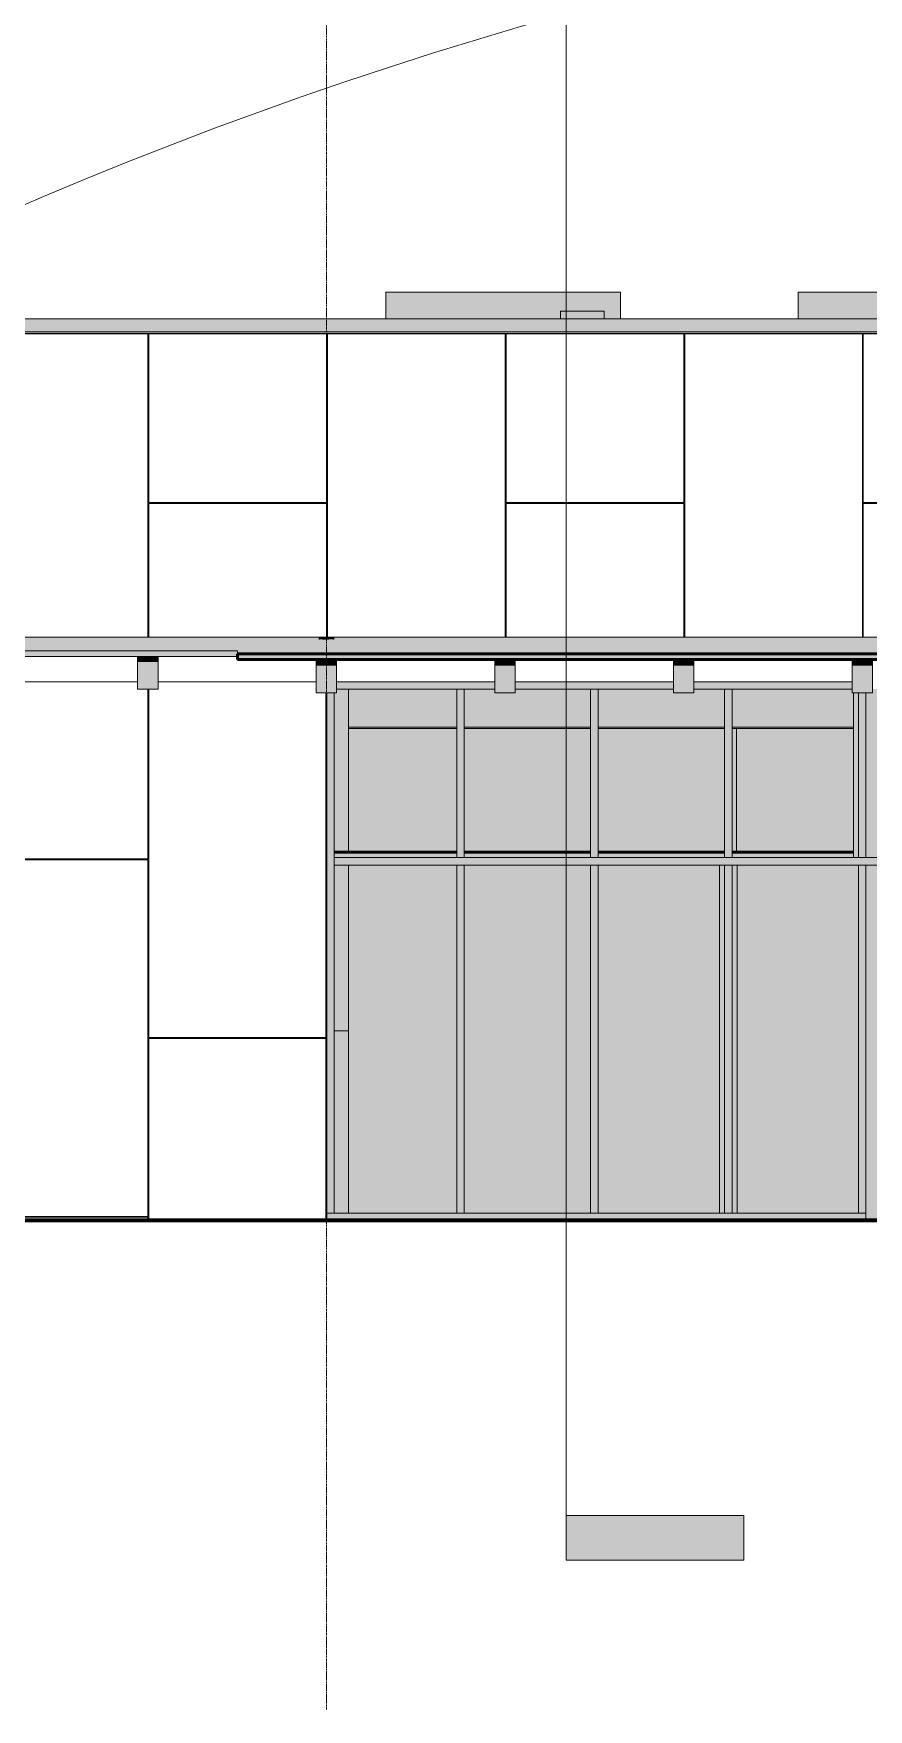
# Model space of a CAD drawing. Header units: inches. Extents: x 20478 to 36684, y -248 to 750.
# Drawn here: x 22463.9 to 22689.5, y -132 to 320.5 of the extents above; entities that cross this region are included whole.
import ezdxf

# ---------------------------------------------------------------- set-up
doc = ezdxf.new("R2010")
doc.units = ezdxf.units.IN
doc.header["$MEASUREMENT"] = 0
doc.linetypes.add('Grid Line 1_2_', pattern=[0.875, 0.5, -0.125, 0.125, -0.125])
for name, color, linetype, lineweight in [('A-DOOR', 31, 'Continuous', 13), ('A-GLAZ-CWMG', 51, 'Continuous', 9), ('A-ROOF', 132, 'Continuous', 13), ('A-WALL', 113, 'Continuous', 13), ('A-WALL-PATT', 111, 'Continuous', 13), ('C-TOPO', 7, 'Continuous', 9), ('G-ANNO-SYMB', 111, 'Continuous', 9), ('G-ANNO-TEXT', 231, 'Continuous', 9), ('I-WALL', 2, 'Continuous', 13), ('L-SITE-WALL', 31, 'Continuous', 13), ('M-EQPM', 50, 'Continuous', 9), ('S-BEAM', 12, 'Continuous', 9), ('S-COLS', 52, 'Continuous', 9), ('S-GRID', 1, 'Continuous', 9)]:
    doc.layers.add(name, color=color, linetype=linetype, lineweight=lineweight)

# ---------------------------------------------------------------- blocks, each defined once
blk = doc.blocks.new('Girt_C - 8_D-1111111-Elevation - West')
at = {"layer": 'S-BEAM'}
h = blk.add_hatch(color=256, dxfattribs=at)
h.paths.add_polyline_path([(22104.34, 99.25), (22294.74, 99.25), (22294.74, 99.73), (21812.22, 99.73), (21812.16, 99.54), (21811.9, 99.33), (21811.81, 99.25), (22026.88, 99.25)], flags=0)
h.paths.add_polyline_path([(22779.3, 99.25), (22779.3, 99.73), (22761.18, 99.73), (22761.18, 99.25), (22762.8, 99.25)], flags=0)
h.paths.add_polyline_path([(21143.93, 99.25), (21143.93, 99.73), (21143.68, 99.73), (21143.68, 99.25)], flags=0)
h.paths.add_polyline_path([(21145.93, 99.25), (21180.12, 99.25), (21180.12, 99.73), (21145.93, 99.73)], flags=0)
h.paths.add_polyline_path([(22759.18, 99.25), (22759.18, 99.73), (22724.99, 99.73), (22724.99, 99.25)], flags=0)
h.paths.add_polyline_path([(21733, 99.25), (21766.07, 99.25), (21766.07, 99.73), (21733, 99.73)], flags=0)
h.paths.add_polyline_path([(22722.99, 99.25), (22722.99, 99.73), (22690.18, 99.73), (22690.18, 99.25)], flags=0)
h.paths.add_polyline_path([(21768.07, 99.25), (21802.25, 99.25), (21802.25, 99.73), (21768.07, 99.73)], flags=0)
h.paths.add_polyline_path([(22685.43, 99.25), (22685.43, 99.73), (22652.62, 99.73), (22652.62, 99.25)], flags=0)
h.paths.add_polyline_path([(22650.62, 99.25), (22650.62, 99.73), (22616.43, 99.73), (22616.43, 99.25), (22646.6, 99.25)], flags=0)
h.paths.add_polyline_path([(21804.37, 99.25), (21804.35, 99.54), (21804.25, 99.73), (21804.25, 99.25)], flags=0)
h.paths.add_polyline_path([(22614.43, 99.25), (22614.43, 99.73), (22580.24, 99.73), (22580.24, 99.25)], flags=0)
h.paths.add_polyline_path([(22578.24, 99.25), (22578.24, 99.73), (22545.18, 99.73), (22545.18, 99.25), (22569.14, 99.25)], flags=0)
h.paths.add_polyline_path([(22543.18, 99.25), (22543.18, 99.73), (22542.93, 99.73), (22542.93, 99.25)], flags=0)
h.paths.add_polyline_path([(22334.55, 99.25), (22334.55, 99.73), (22300.37, 99.73), (22300.37, 99.25)], flags=0)
h = blk.add_hatch(color=256, dxfattribs=at)
h.paths.add_polyline_path([(21143.93, 96.88), (21143.93, 99.25), (21143.68, 99.25), (21143.68, 96.88)], flags=0)
h.paths.add_polyline_path([(22181.81, 96.88), (22294.74, 96.88), (22294.74, 99.25), (21807.99, 99.25), (21807.99, 96.88), (22104.34, 96.88)], flags=0)
h.paths.add_polyline_path([(22543.18, 96.88), (22543.18, 99.25), (22542.93, 99.25), (22542.93, 96.88)], flags=0)
h.paths.add_polyline_path([(21804.37, 96.88), (21804.37, 99.25), (21804.25, 99.25), (21804.25, 96.88)], flags=0)
h.paths.add_polyline_path([(22685.43, 98), (22685.43, 99.25), (22652.62, 99.25), (22652.62, 98), (22653.99, 98)], flags=0)
h.paths.add_polyline_path([(22646.6, 98), (22650.62, 98), (22650.62, 99.25), (22616.43, 99.25), (22616.43, 98)], flags=0)
h.paths.add_polyline_path([(21766.07, 98), (21766.07, 99.25), (21733, 99.25), (21733, 98)], flags=0)
h.paths.add_polyline_path([(22614.43, 98), (22614.43, 99.25), (22580.24, 99.25), (22580.24, 98)], flags=0)
h.paths.add_polyline_path([(21794.48, 98), (21802.25, 98), (21802.25, 99.25), (21768.07, 99.25), (21768.07, 98)], flags=0)
h.paths.add_polyline_path([(22569.14, 98), (22578.24, 98), (22578.24, 99.25), (22545.18, 99.25), (22545.18, 98), (22549.77, 98)], flags=0)
h.paths.add_polyline_path([(21174.76, 98), (21180.12, 98), (21180.12, 99.25), (21145.93, 99.25), (21145.93, 98), (21155.39, 98)], flags=0)
h.paths.add_polyline_path([(22690.18, 98), (22722.99, 98), (22722.99, 99.25), (22690.18, 99.25)], flags=0)
h.paths.add_polyline_path([(22759.18, 98), (22759.18, 99.25), (22724.99, 99.25), (22724.99, 98)], flags=0)
h.paths.add_polyline_path([(22300.37, 98), (22334.55, 98), (22334.55, 99.25), (22300.37, 99.25)], flags=0)
h.paths.add_polyline_path([(22761.18, 98), (22779.3, 98), (22779.3, 99.25), (22761.18, 99.25)], flags=0)
h = blk.add_hatch(color=256, dxfattribs=at)
h.paths.add_polyline_path([(21833.21, 96.7), (22294.74, 96.75), (22294.74, 96.88), (21811.56, 96.88), (21811.76, 96.75), (21812, 96.7), (21813.85, 96.7)], flags=0)
h.paths.add_polyline_path([(22543.18, 96.7), (22543.18, 96.88), (22542.93, 96.87), (22542.93, 96.7)], flags=0)
h.paths.add_polyline_path([(21143.68, 96.7), (21143.93, 96.75), (21143.93, 96.88), (21143.68, 96.88), (21143.68, 96.7)], flags=0)
h.paths.add_polyline_path([(21804.25, 96.7), (21804.37, 96.75), (21804.37, 96.88), (21804.25, 96.88), (21804.25, 96.72)], flags=0)
for p, q in [((22542.93, 99.73), (22543.18, 99.73)), ((22545.18, 99.73), (22578.24, 99.73)), ((22580.24, 99.73), (22614.43, 99.73)), ((22616.43, 99.73), (22650.62, 99.73)), ((22652.62, 99.73), (22685.43, 99.73)), ((22543.18, 99.25), (22542.93, 99.25)), ((22542.93, 96.7), (22543.18, 96.7)), ((22578.24, 99.25), (22545.18, 99.25)), ((22614.43, 99.25), (22580.24, 99.25)), ((22650.62, 99.25), (22616.43, 99.25)), ((22685.43, 99.25), (22652.62, 99.25))]:
    blk.add_line(p, q, dxfattribs=at)
blk = doc.blocks.new('W-Wide Flange-Column - B3_D-1169468-Elevation - West')
at = {"layer": 'S-COLS'}
h = blk.add_hatch(color=256, dxfattribs=at)
h.paths.add_polyline_path([(22542.93, 0), (22543.18, 0), (22543.18, 96.7), (22542.93, 96.7), (22542.93, 2)], flags=0)
h.paths.add_polyline_path([(22545.18, 2), (22549.05, 2), (22549.05, 96), (22545.18, 96), (22545.18, 76.5)], flags=0)
h.paths.add_polyline_path([(22542.93, 99.73), (22543.18, 99.73), (22543.18, 142.48), (22542.93, 142.48), (22542.93, 105.79)], flags=0)
h.paths.add_polyline_path([(22549.05, 99.73), (22549.05, 143.5), (22545.8, 143.5), (22545.8, 142.48), (22545.18, 142.48), (22545.18, 99.73)], flags=0)
for p, q in [((22549.05, 143.5), (22549.05, 99.73)), ((22549.05, 96), (22549.05, 2))]:
    blk.add_line(p, q, dxfattribs=at)
blk = doc.blocks.new('HSS-Round Hollow Structural Section-Column - HSS4X0_220-947151-Elevation - West')
at = {"layer": 'S-COLS'}
for points in [[(22543.05, 156.88), (22543.05, 157.5), (22541.1, 157.5), (22541.1, 156.95), (22542.23, 156.89), (22542.68, 156.89)], [(22543.05, 156.88), (22545, 156.95), (22544.98, 157.5), (22543.05, 157.5)]]:
    blk.add_hatch(color=256, dxfattribs=at).paths.add_polyline_path(points, flags=0)
for p, q in [((22541.05, 157.5), (22541.05, 156.91)), ((22545.05, 156.91), (22545.05, 157.5))]:
    blk.add_line(p, q, dxfattribs=at)
blk = doc.blocks.new('Carrier_48TC_Standard_Efficiency_Gas_Heat_Electric_Cooling_Packaged_Rooftop_Unit_3_to_15_nominal_tons - 15 ton 48TC__16-873539-Elevation - West')
at = {"layer": 'M-EQPM'}
for points in [[(22622.49, 243.5), (22622.49, 250.7), (22559.12, 250.7), (22559.12, 243.5), (22606.24, 243.5), (22606.24, 245.58), (22618.12, 245.58), (22618.12, 243.5)], [(22618.12, 243.5), (22618.12, 245.58), (22606.24, 245.58), (22606.24, 243.5)]]:
    blk.add_hatch(color=256, dxfattribs=at).paths.add_polyline_path(points, flags=0)
for p, q in [((22559.12, 250.7), (22622.49, 250.7)), ((22559.12, 243.5), (22559.12, 250.7)), ((22622.49, 250.7), (22622.49, 243.5)), ((22618.12, 245.58), (22606.24, 245.58)), ((22606.24, 245.58), (22606.24, 243.5)), ((22618.12, 243.5), (22618.12, 245.58))]:
    blk.add_line(p, q, dxfattribs=at)
blk = doc.blocks.new('W-Wide Flange - W12X19-1098423-Elevation - West')
at = {"layer": 'S-BEAM'}
h = blk.add_hatch(color=256, dxfattribs=at)
h.paths.add_polyline_path([(21149.8, 133.73), (21180.12, 133.73), (21180.12, 143.5), (21149.8, 143.5), (21149.8, 135.08)], flags=0)
h.paths.add_polyline_path([(22102.8, 133.73), (22102.8, 141.88), (21873.55, 141.88), (21873.55, 133.73), (22065.61, 133.73)], flags=0)
h.paths.add_polyline_path([(22778.8, 133.73), (22778.8, 143.5), (22761.18, 143.5), (22761.18, 133.73), (22762.8, 133.73)], flags=0)
h.paths.add_polyline_path([(22114.8, 133.73), (22294.74, 133.73), (22294.74, 141.88), (22114.8, 141.88), (22114.8, 135.08)], flags=0)
h.paths.add_polyline_path([(22733.3, 133.73), (22759.18, 133.73), (22759.18, 143.5), (22738.8, 143.5), (22738.8, 142.48), (22733.3, 142.48), (22733.3, 143.5), (22724.99, 143.5), (22724.99, 133.73)], flags=0)
h.paths.add_polyline_path([(21733, 133.73), (21766.07, 133.73), (21766.07, 143.5), (21733, 143.5), (21733, 135.08)], flags=0)
h.paths.add_polyline_path([(22690.18, 133.73), (22722.99, 133.73), (22722.99, 143.5), (22690.55, 143.5), (22690.55, 142.48), (22690.18, 142.48)], flags=0)
h.paths.add_polyline_path([(21768.07, 133.73), (21802.25, 133.73), (21802.25, 143.5), (21768.07, 143.5), (21768.07, 135.08)], flags=0)
h.paths.add_polyline_path([(22685.43, 133.73), (22685.43, 142.48), (22685.05, 142.48), (22685.05, 143.5), (22652.62, 143.5), (22652.62, 133.73), (22685.34, 133.73)], flags=0)
h.paths.add_polyline_path([(21812.25, 133.73), (21861.55, 133.73), (21861.55, 141.88), (21812.25, 141.88), (21812.25, 135.08)], flags=0)
h.paths.add_polyline_path([(22646.6, 133.73), (22650.62, 133.73), (22650.62, 143.5), (22642.3, 143.5), (22642.3, 142.48), (22636.8, 142.48), (22636.8, 143.5), (22616.43, 143.5), (22616.43, 133.73), (22642.3, 133.73)], flags=0)
h.paths.add_polyline_path([(22300.37, 133.73), (22334.55, 133.73), (22334.55, 143.5), (22300.37, 143.48), (22300.37, 135.08)], flags=0)
h.paths.add_polyline_path([(22588.55, 133.73), (22614.43, 133.73), (22614.43, 143.5), (22594.05, 143.5), (22594.05, 142.48), (22588.55, 142.48), (22588.55, 143.5), (22580.24, 143.5), (22580.24, 133.73)], flags=0)
h.paths.add_polyline_path([(22549.05, 133.73), (22578.24, 133.73), (22578.24, 143.5), (22549.05, 143.5), (22549.05, 135.08)], flags=0)
h.paths.add_polyline_path([(21804.3, 144), (21804.37, 144), (21804.35, 144.18), (21804.25, 144.18), (21804.29, 144)], flags=0)
h = blk.add_hatch(color=256, dxfattribs=at)
h.paths.add_polyline_path([(22762.8, 133.2), (22778.8, 133.22), (22778.8, 133.73), (22761.18, 133.73), (22761.18, 133.2)], flags=0)
h.paths.add_polyline_path([(21910.68, 133.2), (22102.8, 133.24), (22102.8, 133.73), (21873.55, 133.73), (21873.55, 133.2)], flags=0)
h.paths.add_polyline_path([(21861.55, 133.2), (21861.55, 133.73), (21812.25, 133.73), (21812.25, 133.2), (21852.58, 133.2)], flags=0)
h.paths.add_polyline_path([(22114.8, 133.2), (22294.74, 133.23), (22294.74, 133.73), (22114.8, 133.73), (22114.8, 133.21)], flags=0)
h.paths.add_polyline_path([(22759.18, 133.2), (22759.18, 133.73), (22724.99, 133.73), (22724.99, 133.2)], flags=0)
h.paths.add_polyline_path([(22300.37, 133.2), (22334.55, 133.23), (22334.55, 133.73), (22300.37, 133.73), (22300.37, 133.21)], flags=0)
h.paths.add_polyline_path([(21802.25, 133.2), (21802.25, 133.73), (21768.07, 133.73), (21768.07, 133.2), (21794.48, 133.2)], flags=0)
h.paths.add_polyline_path([(22549.05, 133.2), (22578.24, 133.23), (22578.24, 133.73), (22549.05, 133.73), (22549.05, 133.2)], flags=0)
h.paths.add_polyline_path([(21766.07, 133.2), (21766.07, 133.73), (21733, 133.73), (21733, 133.2), (21755.75, 133.2)], flags=0)
h.paths.add_polyline_path([(22580.24, 133.2), (22614.43, 133.22), (22614.43, 133.73), (22580.24, 133.73), (22580.24, 133.2)], flags=0)
h.paths.add_polyline_path([(22616.43, 133.2), (22650.62, 133.22), (22650.62, 133.73), (22616.43, 133.73), (22616.43, 133.2)], flags=0)
h.paths.add_polyline_path([(21149.8, 133.2), (21180.12, 133.22), (21180.12, 133.73), (21149.8, 133.71), (21149.8, 133.22)], flags=0)
h.paths.add_polyline_path([(22652.62, 133.2), (22685.43, 133.22), (22685.43, 133.73), (22652.62, 133.73), (22652.62, 133.2)], flags=0)
h.paths.add_polyline_path([(22690.18, 133.2), (22722.99, 133.22), (22722.99, 133.73), (22690.18, 133.73), (22690.18, 133.2)], flags=0)
h = blk.add_hatch(color=256, dxfattribs=at)
h.paths.add_polyline_path([(22762.8, 132.85), (22778.8, 132.85), (22778.8, 133.2), (22761.18, 133.2), (22761.18, 132.85)], flags=0)
h.paths.add_polyline_path([(21155.39, 132.85), (21180.12, 132.85), (21180.12, 133.2), (21149.8, 133.2), (21149.8, 132.85)], flags=0)
h.paths.add_polyline_path([(21733, 132.85), (21766.07, 132.85), (21766.07, 133.2), (21733, 133.2)], flags=0)
h.paths.add_polyline_path([(22759.18, 132.85), (22759.18, 133.2), (22724.99, 133.2), (22724.99, 132.85)], flags=0)
h.paths.add_polyline_path([(22722.99, 132.85), (22722.99, 133.2), (22690.18, 133.2), (22690.18, 132.85)], flags=0)
h.paths.add_polyline_path([(21768.07, 132.85), (21802.25, 132.85), (21802.25, 133.2), (21768.07, 133.2)], flags=0)
h.paths.add_polyline_path([(22685.43, 132.85), (22685.43, 133.2), (22652.62, 133.2), (22652.62, 132.85), (22685.34, 132.85)], flags=0)
h.paths.add_polyline_path([(21812.25, 132.85), (21861.55, 132.85), (21861.55, 133.2), (21812.25, 133.2)], flags=0)
h.paths.add_polyline_path([(22650.62, 132.85), (22650.62, 133.2), (22616.43, 133.2), (22616.43, 132.85), (22646.6, 132.85)], flags=0)
h.paths.add_polyline_path([(21873.55, 132.85), (22102.8, 132.85), (22102.8, 133.2), (21873.55, 133.2)], flags=0)
h.paths.add_polyline_path([(22614.43, 132.85), (22614.43, 133.2), (22580.24, 133.2), (22580.24, 132.85)], flags=0)
h.paths.add_polyline_path([(22578.24, 132.85), (22578.24, 133.2), (22549.05, 133.2), (22549.05, 132.85), (22569.14, 132.85)], flags=0)
h.paths.add_polyline_path([(22334.55, 132.85), (22334.55, 133.2), (22300.37, 133.2), (22300.37, 132.85)], flags=0)
h.paths.add_polyline_path([(22294.74, 132.85), (22294.74, 133.2), (22114.8, 133.2), (22114.8, 132.85), (22259.28, 132.85)], flags=0)
for p, q in [((22549.05, 133.2), (22578.24, 133.2)), ((22549.05, 132.85), (22578.24, 132.85)), ((22580.24, 133.2), (22614.43, 133.2)), ((22580.24, 132.85), (22614.43, 132.85)), ((22616.43, 133.2), (22650.62, 133.2)), ((22616.43, 132.85), (22650.62, 132.85)), ((22652.62, 133.2), (22685.43, 133.2)), ((22652.62, 132.85), (22685.43, 132.85))]:
    blk.add_line(p, q, dxfattribs=at)
blk = doc.blocks.new('Rectangular Mullion - Exterior 2_ x 4_5_-1135311-Elevation - West')
at = {"layer": 'A-GLAZ-CWMG'}
blk.add_hatch(color=256, dxfattribs=at).paths.add_polyline_path([(22579.24, 0), (22579.24, 2), (22543.18, 2), (22543.18, 0), (22569.14, 0)], flags=0)
for p in [(22543.18, 0), (22579.24, 2)]:
    blk.add_line(p, (22543.18, 2), dxfattribs=at)
blk = doc.blocks.new('Rectangular Mullion - Exterior 2_ x 4_5_-1142371-Elevation - West')
at = {"layer": 'A-GLAZ-CWMG'}
blk.add_hatch(color=256, dxfattribs=at).paths.add_polyline_path([(22545.18, 97), (22545.18, 142.48), (22543.18, 142.48), (22543.18, 97)], flags=0)
for p, q in [((22543.18, 142.48), (22543.18, 97)), ((22545.18, 97), (22545.18, 142.48))]:
    blk.add_line(p, q, dxfattribs=at)
blk = doc.blocks.new('Rectangular Mullion - Exterior 2_ x 4_5_-1142372-Elevation - West')
at = {"layer": 'A-GLAZ-CWMG'}
blk.add_hatch(color=256, dxfattribs=at).paths.add_polyline_path([(22543.18, 2), (22545.18, 2), (22545.18, 97), (22543.18, 97), (22543.18, 76.5)], flags=0)
for p, q in [((22543.18, 97), (22543.18, 2)), ((22545.18, 2), (22545.18, 97)), ((22545.18, 2), (22543.18, 2))]:
    blk.add_line(p, q, dxfattribs=at)
blk = doc.blocks.new('Rectangular Mullion - Exterior 2_ x 4_5_-1135317-Elevation - West')
at = {"layer": 'A-GLAZ-CWMG'}
blk.add_hatch(color=256, dxfattribs=at).paths.add_polyline_path([(22579.24, 143.5), (22579.24, 145.5), (22545.8, 145.5), (22545.8, 143.5), (22569.14, 143.5)], flags=0)
for p, q in [((22579.24, 145.5), (22545.8, 145.5)), ((22545.8, 143.5), (22579.24, 143.5))]:
    blk.add_line(p, q, dxfattribs=at)
blk = doc.blocks.new('Rectangular Mullion - Exterior 2_ x 4_5_-769167-Elevation - West')
at = {"layer": 'A-GLAZ-CWMG'}
blk.add_hatch(color=256, dxfattribs=at).paths.add_polyline_path([(22615.43, 0), (22615.43, 2), (22579.24, 2), (22579.24, 0)], flags=0)
blk.add_line((22615.43, 2), (22579.24, 2), dxfattribs=at)
blk = doc.blocks.new('Rectangular Mullion - Exterior 2_ x 4_5_-1135305-Elevation - West')
at = {"layer": 'A-GLAZ-CWMG'}
blk.add_hatch(color=256, dxfattribs=at).paths.add_polyline_path([(22579.24, 96), (22615.43, 96), (22615.43, 98), (22579.24, 98)], flags=0)
for p, q in [((22615.43, 98), (22579.24, 98)), ((22579.24, 96), (22615.43, 96))]:
    blk.add_line(p, q, dxfattribs=at)
blk = doc.blocks.new('Rectangular Mullion - Exterior 2_ x 4_5_-827470-Elevation - West')
at = {"layer": 'A-GLAZ-CWMG'}
blk.add_hatch(color=256, dxfattribs=at).paths.add_polyline_path([(22580.24, 2), (22580.24, 96), (22578.24, 96), (22578.24, 2)], flags=0)
for p, q in [((22578.24, 96), (22580.24, 96)), ((22578.24, 96), (22578.24, 2)), ((22580.24, 2), (22580.24, 96)), ((22580.24, 2), (22578.24, 2))]:
    blk.add_line(p, q, dxfattribs=at)
blk = doc.blocks.new('Rectangular Mullion - Exterior 2_ x 4_5_-1142358-Elevation - West')
at = {"layer": 'A-GLAZ-CWMG'}
blk.add_hatch(color=256, dxfattribs=at).paths.add_polyline_path([(22580.24, 98), (22580.24, 143.5), (22578.24, 143.5), (22578.24, 98)], flags=0)
for p, q in [((22578.24, 143.5), (22580.24, 143.5)), ((22578.24, 143.5), (22578.24, 98)), ((22580.24, 98), (22580.24, 143.5)), ((22580.24, 98), (22578.24, 98))]:
    blk.add_line(p, q, dxfattribs=at)
blk = doc.blocks.new('Rectangular Mullion - Exterior 2_ x 4_5_-1135276-Elevation - West')
at = {"layer": 'A-GLAZ-CWMG'}
h = blk.add_hatch(color=256, dxfattribs=at)
h.paths.add_polyline_path([(22588.55, 143.5), (22588.55, 145.5), (22579.24, 145.5), (22579.24, 143.5)], flags=0)
h.paths.add_polyline_path([(22615.43, 143.5), (22615.43, 145.5), (22594.05, 145.5), (22594.05, 143.5)], flags=0)
for p, q in [((22588.55, 145.5), (22579.24, 145.5)), ((22615.43, 145.5), (22594.05, 145.5)), ((22579.24, 143.5), (22588.55, 143.5)), ((22594.05, 143.5), (22615.43, 143.5))]:
    blk.add_line(p, q, dxfattribs=at)
blk = doc.blocks.new('Rectangular Mullion - Exterior 2_ x 4_5_-1135280-Elevation - West')
at = {"layer": 'A-GLAZ-CWMG'}
blk.add_hatch(color=256, dxfattribs=at).paths.add_polyline_path([(22651.62, 0), (22651.62, 2), (22615.43, 2), (22615.43, 0)], flags=0)
blk.add_line((22651.62, 2), (22615.43, 2), dxfattribs=at)
blk = doc.blocks.new('Rectangular Mullion - Exterior 2_ x 4_5_-1135281-Elevation - West')
at = {"layer": 'A-GLAZ-CWMG'}
blk.add_hatch(color=256, dxfattribs=at).paths.add_polyline_path([(22646.6, 96), (22651.62, 96), (22651.62, 98), (22615.43, 98), (22615.43, 96)], flags=0)
for p, q in [((22651.62, 98), (22615.43, 98)), ((22615.43, 96), (22651.62, 96))]:
    blk.add_line(p, q, dxfattribs=at)
blk = doc.blocks.new('Rectangular Mullion - Exterior 2_ x 4_5_-1142343-Elevation - West')
at = {"layer": 'A-GLAZ-CWMG'}
blk.add_hatch(color=256, dxfattribs=at).paths.add_polyline_path([(22616.43, 2), (22616.43, 96), (22614.43, 96), (22614.43, 2)], flags=0)
for p, q in [((22614.43, 96), (22616.43, 96)), ((22614.43, 96), (22614.43, 2)), ((22616.43, 2), (22616.43, 96)), ((22616.43, 2), (22614.43, 2))]:
    blk.add_line(p, q, dxfattribs=at)
blk = doc.blocks.new('Rectangular Mullion - Exterior 2_ x 4_5_-1142344-Elevation - West')
at = {"layer": 'A-GLAZ-CWMG'}
blk.add_hatch(color=256, dxfattribs=at).paths.add_polyline_path([(22616.43, 98), (22616.43, 143.5), (22614.43, 143.5), (22614.43, 98)], flags=0)
for p, q in [((22614.43, 143.5), (22616.43, 143.5)), ((22614.43, 143.5), (22614.43, 98)), ((22616.43, 98), (22616.43, 143.5)), ((22616.43, 98), (22614.43, 98))]:
    blk.add_line(p, q, dxfattribs=at)
blk = doc.blocks.new('Rectangular Mullion - Exterior 2_ x 4_5_-V4-Elevation - West')
at = {"layer": 'A-GLAZ-CWMG'}
h = blk.add_hatch(color=256, dxfattribs=at)
h.paths.add_polyline_path([(22651.62, 143.5), (22651.62, 145.5), (22642.3, 145.5), (22642.3, 143.5), (22646.6, 143.5)], flags=0)
h.paths.add_polyline_path([(22615.43, 143.5), (22636.8, 143.5), (22636.8, 145.5), (22615.43, 145.5)], flags=0)
for p, q in [((22636.8, 145.5), (22615.43, 145.5)), ((22651.62, 145.5), (22642.3, 145.5)), ((22615.43, 143.5), (22636.8, 143.5)), ((22642.3, 143.5), (22651.62, 143.5))]:
    blk.add_line(p, q, dxfattribs=at)
blk = doc.blocks.new('Rectangular Mullion - Exterior 2_ x 4_5_-1135330-Elevation - West')
at = {"layer": 'A-GLAZ-CWMG'}
blk.add_hatch(color=256, dxfattribs=at).paths.add_polyline_path([(22688.8, 0), (22688.8, 2), (22651.62, 2), (22651.62, 0)], flags=0)
for q in [(22651.62, 2), (22688.8, 0)]:
    blk.add_line((22688.8, 2), q, dxfattribs=at)
blk = doc.blocks.new('Door_Single_Storefront - one-1142389-Elevation - West')
at = {"layer": 'A-DOOR'}
h = blk.add_hatch(color=256, dxfattribs=at)
h.paths.add_polyline_path([(22723.99, 0), (22723.99, 96), (22688.8, 96), (22688.8, 0), (22720.92, 0)], flags=0)
h.paths.add_polyline_path([(22719.99, 4), (22692.8, 4), (22692.8, 92), (22719.99, 92), (22719.99, 76.5)], flags=0)
blk.add_hatch(color=256, dxfattribs=at).paths.add_polyline_path([(22692.8, 4), (22719.99, 4), (22719.99, 92), (22692.8, 92), (22692.8, 31.19)], flags=0)
for p, q in [((22723.99, 96), (22723.99, 0)), ((22692.8, 92), (22692.8, 4)), ((22692.8, 92), (22719.99, 92)), ((22719.99, 4), (22719.99, 92)), ((22692.8, 4), (22719.99, 4))]:
    blk.add_line(p, q, dxfattribs=at)
blk = doc.blocks.new('Rectangular Mullion - Exterior 2_ x 4_5_-V5-Elevation - West')
at = {"layer": 'A-GLAZ-CWMG'}
blk.add_hatch(color=256, dxfattribs=at).paths.add_polyline_path([(22651.62, 143.5), (22685.05, 143.5), (22685.05, 145.5), (22651.62, 145.5)], flags=0)
for p, q in [((22685.05, 145.5), (22651.62, 145.5)), ((22651.62, 143.5), (22685.05, 143.5))]:
    blk.add_line(p, q, dxfattribs=at)
blk = doc.blocks.new('Rectangular Mullion - Exterior 2_ x 4_5_-V7-Elevation - West')
at = {"layer": 'A-GLAZ-CWMG'}
blk.add_hatch(color=256, dxfattribs=at).paths.add_polyline_path([(22686.8, 98), (22688.8, 98), (22688.8, 142.48), (22686.8, 142.48), (22686.8, 115.55)], flags=0)
for p, q in [((22686.8, 142.48), (22686.8, 98)), ((22688.8, 98), (22688.8, 142.48)), ((22688.8, 98), (22686.8, 98))]:
    blk.add_line(p, q, dxfattribs=at)
blk = doc.blocks.new('Rectangular Mullion - Exterior 2_ x 4_5_-1135285-Elevation - West')
at = {"layer": 'A-GLAZ-CWMG'}
blk.add_hatch(color=256, dxfattribs=at).paths.add_polyline_path([(22569.14, 96), (22579.24, 96), (22579.24, 98), (22545.18, 98), (22545.18, 96)], flags=0)
for p, q in [((22545.18, 96), (22545.18, 98)), ((22579.24, 98), (22545.18, 98)), ((22545.18, 96), (22579.24, 96))]:
    blk.add_line(p, q, dxfattribs=at)
blk = doc.blocks.new('Dimension Lumber - 5_5 x 7_5 Glulam-1165141-Elevation - West')
at = {"layer": 'S-BEAM'}
for points in [[(22786.55, 149.98), (22787.05, 149.98), (22787.05, 151.52), (22781.55, 151.52), (22781.55, 149.98), (22782.17, 149.98)], [(22781.55, 142.48), (22787.05, 142.48), (22787.05, 149.98), (22781.55, 149.98)]]:
    blk.add_hatch(color=256, dxfattribs=at).paths.add_polyline_path(points, flags=0)
for p, q in [((22781.55, 151.52), (22781.55, 149.98)), ((22787.05, 149.98), (22781.55, 149.98)), ((22781.55, 149.98), (22781.55, 142.48)), ((22787.05, 149.98), (22787.05, 151.52)), ((22787.05, 142.48), (22787.05, 149.98)), ((22781.55, 142.48), (22787.05, 142.48))]:
    blk.add_line(p, q, dxfattribs=at)
blk = doc.blocks.new('Dimension Lumber - 5_5 x 7_5 Glulam-1165140-Elevation - West')
at = {"layer": 'S-BEAM'}
for points in [[(22497.55, 150.98), (22497.55, 152.35), (22492.05, 152.35), (22492.05, 150.98)], [(22497.55, 143.48), (22497.55, 150.98), (22492.05, 150.98), (22492.05, 143.48)]]:
    blk.add_hatch(color=256, dxfattribs=at).paths.add_polyline_path(points, flags=0)
for p, q in [((22492.05, 152.35), (22492.05, 150.98)), ((22497.55, 150.98), (22492.05, 150.98)), ((22492.05, 150.98), (22492.05, 143.48)), ((22497.55, 150.98), (22497.55, 152.35)), ((22497.55, 143.48), (22497.55, 150.98)), ((22492.05, 143.48), (22497.55, 143.48))]:
    blk.add_line(p, q, dxfattribs=at)
blk = doc.blocks.new('Section - 3_32_ x 3_8_-18514-Elevation - West')
at = {"layer": 'G-ANNO-SYMB'}
blk.add_hatch(color=256, dxfattribs=at).paths.add_polyline_path([(22107.83, -79.66), (22059.83, -79.66), (22059.83, -91.66), (22107.83, -91.66)], flags=0)
for p, q in [((22059.83, -91.66), (22059.83, -79.66)), ((22059.83, -79.66), (22107.83, -79.66)), ((22107.83, -79.66), (22107.83, -91.66)), ((22107.83, -91.66), (22059.83, -91.66))]:
    blk.add_line(p, q, dxfattribs=at)

msp = doc.modelspace()

# ---------------------------------------------------------------- hatches: boundary and pattern name
at = {"layer": 'A-ROOF', "lineweight": 5}
for points in [[(22530.40554, 153.01822), (22808.30281, 153.01822), (22808.30281, 156.47786), (22786.55281, 156.5039), (22786.55281, 157.5), (22545.00267, 157.5), (22545.00267, 156.9489), (22543.92058, 156.89236), (22541.48915, 156.91549), (22541.10295, 156.9489), (22541.10295, 157.5), (22352.00267, 157.5), (22351.97979, 156.9488), (22350.92058, 156.89424), (22348.48915, 156.91736), (22348.10295, 156.95078), (22348.10295, 157.5), (22338.30281, 157.5), (22338.30281, 186.58199), (21121.80281, 186.58559), (21121.80281, 187.14453), (20889.05281, 187.14453), (20889.05281, 153.85286), (22519.05281, 153.85286), (22519.05281, 153.01822)], [(20889.05281, 152.35156), (22519.05281, 152.35156), (22519.05281, 153.85286), (20889.05281, 153.85286)]]:
    msp.add_hatch(color=256, dxfattribs=at).paths.add_polyline_path(points, flags=0)
at = {"layer": 'A-ROOF'}
msp.add_hatch(color=256, dxfattribs=at).paths.add_polyline_path([(22808.30281, 151.51692), (22808.30281, 153.01822), (22519.05281, 153.01822), (22519.05281, 151.51692), (22801.53537, 151.51692)], flags=0)
at = {"layer": 'A-WALL', "lineweight": 5}
for points in [[(22724.06971, 239.5), (22799.05281, 239.5), (22799.05281, 240), (22337.30281, 240), (22336.80281, 239.5), (22569.13837, 239.5)], [(22724.06971, 240), (22799.05281, 240), (22799.05281, 243.5), (22337.30281, 243.5), (22337.30281, 240), (22569.13837, 240)]]:
    msp.add_hatch(color=256, dxfattribs=at).paths.add_polyline_path(points, flags=0)
at = {"layer": 'A-WALL-PATT', "lineweight": 9}
h = msp.add_hatch(dxfattribs=at)
h.set_pattern_fill('FP_5', color=256, style=0, pattern_type=2)
h.set_pattern_definition([(0, (22350.18, 145.5), (-193, 193), [48, -145]), (90, (22350.18, 145.5), (-193, 1e-14), [96.25, -96.75]), (180, (22398.18, 241.75), (-193, 193), [48, -145]), (90, (22398.18, 145.5), (-193, 1e-14), [96.25, -96.75]), (180, (22398.18, 242), (-193, 193), [48, -145]), (90, (22398.18, 242), (-193, 1e-14), [96.25, -96.75]), (0, (22350.18, 338.25), (-193, 193), [48, -145]), (90, (22350.18, 242), (-193, 1e-14), [96.25, -96.75]), (0, (22398.43, 193.5), (-193, 193), [48, -145]), (90, (22398.43, 145.25), (-193, 1e-14), [48.25, -144.75]), (90, (22446.43, 145.25), (-193, 1e-14), [48.25, -144.75]), (0, (22398.43, 290), (-193, 193), [48, -145]), (90, (22398.43, 193.75), (-193, 1e-14), [96.25, -96.75]), (180, (22446.43, 193.75), (-193, 193), [48, -145]), (90, (22446.43, 193.75), (-193, 1e-14), [96.25, -96.75]), (90, (22398.43, 290.25), (-193, 1e-14), [48, -145]), (180, (22446.43, 290.25), (-193, 193), [48, -145]), (90, (22446.43, 290.25), (-193, 1e-14), [48, -145]), (0, (22446.68, 145.5), (-193, 193), [48, -145]), (90, (22446.68, 145.5), (-193, 1e-14), [96.25, -96.75]), (180, (22494.68, 241.75), (-193, 193), [48, -145]), (90, (22494.68, 145.5), (-193, 1e-14), [96.25, -96.75]), (180, (22494.68, 242), (-193, 193), [48, -145]), (90, (22494.68, 242), (-193, 1e-14), [96.25, -96.75]), (180, (22494.68, 338.25), (-193, 193), [48, -145]), (90, (22446.68, 242), (-193, 1e-14), [96.25, -96.75]), (0, (22494.93, 193.5), (-193, 193), [48, -145]), (90, (22494.93, 145.25), (-193, 1e-14), [48.25, -144.75]), (90, (22542.93, 145.25), (-193, 1e-14), [48.25, -144.75]), (0, (22494.93, 290), (-193, 193), [48, -145]), (90, (22494.93, 193.75), (-193, 1e-14), [96.25, -96.75]), (180, (22542.93, 193.75), (-193, 193), [48, -145]), (90, (22542.93, 193.75), (-193, 1e-14), [96.25, -96.75]), (90, (22494.93, 290.25), (-193, 1e-14), [48, -145]), (180, (22542.93, 290.25), (-193, 193), [48, -145]), (90, (22542.93, 290.25), (-193, 1e-14), [48, -145])])
h.paths.add_polyline_path([(22414.20704, 157.5), (22799.05281, 157.5), (22799.05281, 239.45581), (22338.30281, 239.45581), (22338.30281, 157.5), (22375.47421, 157.5)], flags=0)
h = msp.add_hatch(dxfattribs=at)
h.set_pattern_fill('FP_2', color=256, style=0, pattern_type=2)
h.set_pattern_definition([(0, (22543.18, 1), (-193, 193), [48, -145]), (90, (22543.18, 1), (-193, 1e-14), [96.25, -96.75]), (180, (22591.18, 97.25), (-193, 193), [48, -145]), (90, (22591.18, 1), (-193, 1e-14), [96.25, -96.75]), (180, (22591.18, 97.5), (-193, 193), [48, -145]), (90, (22591.18, 97.5), (-193, 1e-14), [96.25, -96.75]), (0, (22543.18, 193.75), (-193, 193), [48, -145]), (90, (22543.18, 97.5), (-193, 1e-14), [96.25, -96.75]), (0, (22591.43, 49), (-193, 193), [48, -145]), (90, (22591.43, 0.75), (-193, 1e-14), [48.25, -144.75]), (90, (22639.43, 0.75), (-193, 1e-14), [48.25, -144.75]), (0, (22591.43, 145.5), (-193, 193), [48, -145]), (90, (22591.43, 49.25), (-193, 1e-14), [96.25, -96.75]), (180, (22639.43, 49.25), (-193, 193), [48, -145]), (90, (22639.43, 49.25), (-193, 1e-14), [96.25, -96.75]), (90, (22591.43, 145.75), (-193, 1e-14), [48, -145]), (180, (22639.43, 145.75), (-193, 193), [48, -145]), (90, (22639.43, 145.75), (-193, 1e-14), [48, -145]), (0, (22639.68, 1), (-193, 193), [48, -145]), (90, (22639.68, 1), (-193, 1e-14), [96.25, -96.75]), (180, (22687.68, 97.25), (-193, 193), [48, -145]), (90, (22687.68, 1), (-193, 1e-14), [96.25, -96.75]), (180, (22687.68, 97.5), (-193, 193), [48, -145]), (90, (22687.68, 97.5), (-193, 1e-14), [96.25, -96.75]), (180, (22687.68, 193.75), (-193, 193), [48, -145]), (90, (22639.68, 97.5), (-193, 1e-14), [96.25, -96.75]), (0, (22687.93, 49), (-193, 193), [48, -145]), (90, (22687.93, 0.75), (-193, 1e-14), [48.25, -144.75]), (90, (22735.93, 0.75), (-193, 1e-14), [48.25, -144.75]), (0, (22687.93, 145.5), (-193, 193), [48, -145]), (90, (22687.93, 49.25), (-193, 1e-14), [96.25, -96.75]), (180, (22735.93, 49.25), (-193, 193), [48, -145]), (90, (22735.93, 49.25), (-193, 1e-14), [96.25, -96.75]), (90, (22687.93, 145.75), (-193, 1e-14), [48, -145]), (180, (22735.93, 145.75), (-193, 193), [48, -145]), (90, (22735.93, 145.75), (-193, 1e-14), [48, -145])])
h.paths.add_polyline_path([(22336.55281, 0), (22542.92781, 0), (22542.92781, 142.4826), (22540.30281, 142.4826), (22540.30281, 145.5), (22497.55281, 145.5), (22497.55281, 143.4826), (22492.05281, 143.4826), (22492.05281, 145.5), (22449.30281, 145.5), (22449.30281, 143.4826), (22443.80281, 143.4826), (22443.80281, 145.5), (22401.05281, 145.5), (22401.05281, 143.4826), (22395.55281, 143.4826), (22395.55281, 145.5), (22352.80281, 145.5), (22352.80281, 143.4826), (22347.30281, 143.4826), (22347.30281, 145.5), (22336.55281, 145.5), (22336.55281, 2)], flags=0)
at = {"layer": 'I-WALL'}
h = msp.add_hatch(color=256, dxfattribs=at)
h.paths.add_polyline_path([(22656.57322, 2), (22686.80281, 2), (22686.80281, 96), (22653.99031, 96), (22653.99031, 2)], flags=0)
h.paths.add_polyline_path([(22779.30281, 2), (22779.30281, 96), (22761.17781, 96), (22761.17781, 2)], flags=0)
h.paths.add_polyline_path([(22787.30281, 2), (22793.42781, 2), (22793.42781, 96), (22787.30281, 96), (22787.30281, 76.49506)], flags=0)
h.paths.add_polyline_path([(22762.80254, 99.73209), (22779.30281, 99.73209), (22779.30281, 143.5), (22778.80281, 143.5), (22778.80281, 132.85208), (22761.17781, 132.85208), (22761.17781, 99.73209)], flags=0)
h.paths.add_polyline_path([(22653.86531, 99.73209), (22685.42781, 99.73209), (22685.42781, 132.85208), (22653.86531, 132.85208), (22653.86531, 115.55239)], flags=0)
h.paths.add_polyline_path([(22759.17781, 99.73209), (22759.17781, 132.85208), (22724.99031, 132.85208), (22724.99031, 99.73209)], flags=0)
h.paths.add_polyline_path([(22722.99031, 99.73209), (22722.99031, 132.85208), (22690.17781, 132.85208), (22690.17781, 99.73209)], flags=0)
at = {"layer": 'I-WALL', "lineweight": 5}
h = msp.add_hatch(color=256, dxfattribs=at)
h.paths.add_polyline_path([(22690.17781, 98), (22690.17781, 142.4826), (22688.80281, 142.4826), (22688.80281, 98)], flags=0)
h.paths.add_polyline_path([(22686.80281, 98), (22686.80281, 142.4826), (22685.42781, 142.4826), (22685.42781, 98)], flags=0)
at = {"layer": 'I-WALL'}
h = msp.add_hatch(color=256, dxfattribs=at)
h.paths.add_polyline_path([(22549.05281, 99.73209), (22578.24031, 99.73209), (22578.24031, 132.85208), (22549.05281, 132.85208), (22549.05281, 105.78806)], flags=0)
h.paths.add_polyline_path([(22616.42781, 99.73209), (22650.61531, 99.73209), (22650.61531, 132.85208), (22616.42781, 132.85208), (22616.42781, 115.55239)], flags=0)
h.paths.add_polyline_path([(22614.42781, 99.73209), (22614.42781, 132.85208), (22580.24031, 132.85208), (22580.24031, 99.73209)], flags=0)
h.paths.add_polyline_path([(22653.86531, 99.73209), (22653.86531, 132.85208), (22652.61531, 132.85208), (22652.61531, 99.73209)], flags=0)
h = msp.add_hatch(color=256, dxfattribs=at)
h.paths.add_polyline_path([(22549.05281, 2), (22578.24031, 2), (22578.24031, 96), (22549.05281, 96), (22549.05281, 76.49506)], flags=0)
h.paths.add_polyline_path([(22580.24031, 2), (22614.42781, 2), (22614.42781, 96), (22580.24031, 96), (22580.24031, 76.49506)], flags=0)
h.paths.add_polyline_path([(22616.42781, 2), (22649.24031, 2), (22649.24031, 96), (22616.42781, 96), (22616.42781, 68.67912)], flags=0)
at = {"layer": 'I-WALL', "lineweight": 5}
h = msp.add_hatch(color=256, dxfattribs=at)
h.paths.add_polyline_path([(22650.61531, 2), (22650.61531, 96), (22649.24031, 96), (22649.24031, 2)], flags=0)
h.paths.add_polyline_path([(22653.99031, 2), (22653.99031, 96), (22652.61531, 96), (22652.61531, 2)], flags=0)

# ---------------------------------------------------------------- linework, layer by layer
at = {"layer": 'A-ROOF'}
for p, q in [((20889.05281, 153.85286), (22519.05281, 153.85286)), ((22519.05281, 152.35156), (20889.05281, 152.35156)), ((22519.05281, 153.85286), (22519.05281, 153.01822))]:
    msp.add_line(p, q, dxfattribs=at)
at = {"layer": 'A-ROOF', "lineweight": 50}
for p, q in [((22808.30281, 153.01822), (22519.05281, 153.01822)), ((22519.05281, 153.01822), (22519.05281, 151.51692)), ((22519.05281, 151.51692), (22808.30281, 151.51692))]:
    msp.add_line(p, q, dxfattribs=at)
at = {"layer": 'A-WALL'}
for p, q in [((22799.05281, 243.5), (22337.30281, 243.5)), ((22337.30281, 240), (22799.05281, 240)), ((22799.05281, 239.5), (22336.80281, 239.5)), ((22799.05281, 239.45581), (22336.847, 239.45581))]:
    msp.add_line(p, q, dxfattribs=at)
at = {"layer": 'C-TOPO', "lineweight": 70}
msp.add_line((22720.92367, 0), (20855.8586, 0), dxfattribs=at)
at = {"layer": 'C-TOPO'}
msp.add_line((22720.92334, 0), (20855.85937, 0), dxfattribs=at)
at = {"layer": 'G-ANNO-SYMB'}
msp.add_line((22607.83646, 545.15708), (22607.83646, -79.66081), dxfattribs=at)
at = {"layer": 'G-ANNO-TEXT', "color": 145}
msp.add_arc((22916.65627, -783.14809), 1151.23754, 90, 129.8306116, dxfattribs=at)
at = {"layer": 'I-WALL'}
for p, q in [((22685.42781, 98), (22685.42781, 142.4826)), ((22653.86531, 132.85208), (22653.86531, 99.73209)), ((22649.24031, 2), (22649.24031, 96)), ((22653.99031, 96), (22653.99031, 2))]:
    msp.add_line(p, q, dxfattribs=at)
at = {"layer": 'L-SITE-WALL'}
for p, q in [((22338.30281, 157.5), (22799.05281, 157.5)), ((22492.05281, 145.5), (22449.30281, 145.5)), ((22540.30281, 145.5), (22497.55281, 145.5)), ((22542.92781, 0), (22542.92781, 142.4826))]:
    msp.add_line(p, q, dxfattribs=at)
at = {"layer": 'S-BEAM'}
for p, q in [((22494.80281, 152.35156), (22494.80281, 151.47566)), ((22543.05281, 151.51692), (22543.05281, 150.47566)), ((22591.30281, 151.51692), (22591.30281, 150.47566)), ((22639.55281, 151.51692), (22639.55281, 150.47566)), ((22687.80281, 151.51692), (22687.80281, 150.47566)), ((22543.17781, 99.5), (22542.92781, 99.5)), ((22578.24031, 99.5), (22545.17781, 99.5)), ((22614.42781, 99.5), (22580.24031, 99.5)), ((22650.61531, 99.5), (22616.42781, 99.5)), ((22685.42781, 99.5), (22652.61531, 99.5)), ((22543.17781, 51.25), (22542.92781, 51.25)), ((22549.05281, 51.25), (22545.17781, 51.25))]:
    msp.add_line(p, q, dxfattribs=at)
at = {"layer": 'S-GRID', "linetype": 'Grid Line 1_2_'}
msp.add_line((22543.05281, -132), (22543.05281, 648.65882), dxfattribs=at)
msp.add_line((22543.05281, -132), (22543.05281, 648.65882), dxfattribs=at)

# ---------------------------------------------------------------- block references
at = {"layer": 'A-DOOR'}
msp.add_blockref('Door_Single_Storefront - one-1142389-Elevation - West', (0, 0), dxfattribs=at)
at = {"layer": 'A-GLAZ-CWMG'}
for name, p in [('Rectangular Mullion - Exterior 2_ x 4_5_-1135317-Elevation - West', (0, 0)), ('Rectangular Mullion - Exterior 2_ x 4_5_-1135276-Elevation - West', (0, 0)), ('Rectangular Mullion - Exterior 2_ x 4_5_-V4-Elevation - West', (0, 0)), ('Rectangular Mullion - Exterior 2_ x 4_5_-V5-Elevation - West', (0, 0)), ('Rectangular Mullion - Exterior 2_ x 4_5_-1142371-Elevation - West', (0, 0)), ('Rectangular Mullion - Exterior 2_ x 4_5_-1142358-Elevation - West', (0, 0)), ('Rectangular Mullion - Exterior 2_ x 4_5_-1142344-Elevation - West', (0, 0)), ('Rectangular Mullion - Exterior 2_ x 4_5_-1142344-Elevation - West', (36.1875, 0)), ('Rectangular Mullion - Exterior 2_ x 4_5_-V7-Elevation - West', (0, 0)), ('Rectangular Mullion - Exterior 2_ x 4_5_-1142372-Elevation - West', (0, 0)), ('Rectangular Mullion - Exterior 2_ x 4_5_-1135285-Elevation - West', (0, 0)), ('Rectangular Mullion - Exterior 2_ x 4_5_-827470-Elevation - West', (0, 0)), ('Rectangular Mullion - Exterior 2_ x 4_5_-1135305-Elevation - West', (0, 0)), ('Rectangular Mullion - Exterior 2_ x 4_5_-1142343-Elevation - West', (0, 0)), ('Rectangular Mullion - Exterior 2_ x 4_5_-1135281-Elevation - West', (0, 0)), ('Rectangular Mullion - Exterior 2_ x 4_5_-1142343-Elevation - West', (36.1875, 0)), ('Rectangular Mullion - Exterior 2_ x 4_5_-1135281-Elevation - West', (36.1875, 0)), ('Rectangular Mullion - Exterior 2_ x 4_5_-1142343-Elevation - West', (72.375, 0)), ('Rectangular Mullion - Exterior 2_ x 4_5_-1135281-Elevation - West', (72.375, 0)), ('Rectangular Mullion - Exterior 2_ x 4_5_-1135311-Elevation - West', (0, 0)), ('Rectangular Mullion - Exterior 2_ x 4_5_-769167-Elevation - West', (0, 0)), ('Rectangular Mullion - Exterior 2_ x 4_5_-1135280-Elevation - West', (0, 0)), ('Rectangular Mullion - Exterior 2_ x 4_5_-1135330-Elevation - West', (0, 0))]:
    msp.add_blockref(name, p, dxfattribs=at)
at = {"layer": 'G-ANNO-SYMB'}
msp.add_blockref('Section - 3_32_ x 3_8_-18514-Elevation - West', (548.00337, 0), dxfattribs=at)
at = {"layer": 'M-EQPM'}
for p in [(0, 0), (111.375, 0)]:
    msp.add_blockref('Carrier_48TC_Standard_Efficiency_Gas_Heat_Electric_Cooling_Packaged_Rooftop_Unit_3_to_15_nominal_tons - 15 ton 48TC__16-873539-Elevation - West', p, dxfattribs=at)
at = {"layer": 'S-BEAM'}
for name, p in [('Dimension Lumber - 5_5 x 7_5 Glulam-1165140-Elevation - West', (0, 0)), ('Dimension Lumber - 5_5 x 7_5 Glulam-1165141-Elevation - West', (-241.25, 0)), ('Dimension Lumber - 5_5 x 7_5 Glulam-1165141-Elevation - West', (-193, 0)), ('Dimension Lumber - 5_5 x 7_5 Glulam-1165141-Elevation - West', (-144.75, 0)), ('Dimension Lumber - 5_5 x 7_5 Glulam-1165141-Elevation - West', (-96.5, 0)), ('W-Wide Flange - W12X19-1098423-Elevation - West', (0, 0)), ('Girt_C - 8_D-1111111-Elevation - West', (0, 0))]:
    msp.add_blockref(name, p, dxfattribs=at)
at = {"layer": 'S-COLS'}
for name in ['HSS-Round Hollow Structural Section-Column - HSS4X0_220-947151-Elevation - West', 'W-Wide Flange-Column - B3_D-1169468-Elevation - West']:
    msp.add_blockref(name, (0, 0), dxfattribs=at)

doc.saveas('drawing.dxf')
